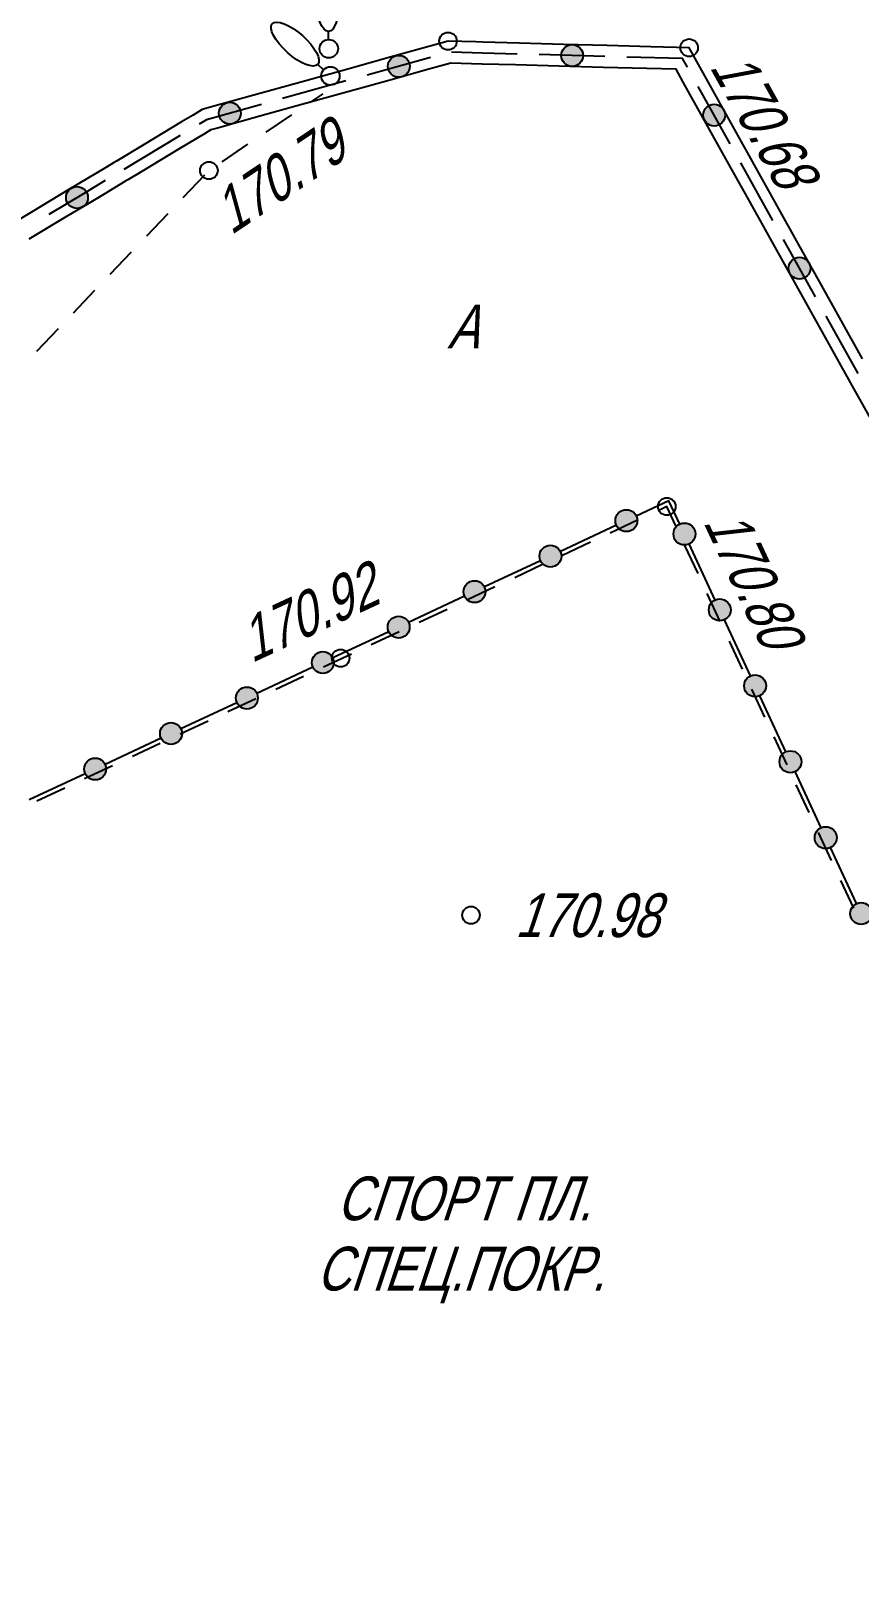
# Model space of a CAD drawing. Header units: metres. Extents: x -584 to -429, y 22748 to 22926.
# Drawn here: x -525.45 to -506.55, y 22865.34 to 22900.48 of the extents above; entities that cross this region are included whole.
import ezdxf

# ---------------------------------------------------------------- set-up
doc = ezdxf.new("R2010")
doc.units = ezdxf.units.M
doc.header["$MEASUREMENT"] = 0
for name, color, linetype, lineweight in [('Горизонтали', 7, 'Continuous', 25), ('Граница площадки', 7, 'Continuous', 25), ('Граница улицы', 7, 'Continuous', 25), ('Ограды', 7, 'Continuous', 25), ('Отдельно стоящее дерево', 7, 'Continuous', 25), ('Откосы', 7, 'Continuous', 25), ('Пояснительные подписи', 7, 'Continuous', 25)]:
    doc.layers.add(name, color=color, linetype=linetype, lineweight=lineweight)
doc.styles.add('Style-RUSSIAN_1251 I 0.32289', font='RUSSIAN_1251.shx', dxfattribs={"oblique": 18.5})

# ---------------------------------------------------------------- blocks, each defined once
blk = doc.blocks.new('PIKET_79')
at = {"layer": 'Горизонтали', "color": 7, "linetype": 'Continuous', "lineweight": 25}
blk.add_arc((0, 0), 0.2, 0, 360, dxfattribs=at)
blk = doc.blocks.new('PIKET_84')
at = {"layer": 'Горизонтали', "color": 7, "linetype": 'Continuous', "lineweight": 25}
blk.add_arc((0, 0), 0.2, 0, 360, dxfattribs=at)
blk = doc.blocks.new('PIKET_86')
at = {"layer": 'Горизонтали', "color": 7, "linetype": 'Continuous', "lineweight": 25}
blk.add_arc((0, 0), 0.2, 0, 360, dxfattribs=at)
blk = doc.blocks.new('PIKET_87')
at = {"layer": 'Горизонтали', "color": 7, "linetype": 'Continuous', "lineweight": 25}
blk.add_arc((0, 0), 0.2, 0, 360, dxfattribs=at)
blk = doc.blocks.new('DEREVO_188')
at = {"layer": 'Отдельно стоящее дерево', "color": 7, "linetype": 'Continuous', "lineweight": 25, "flags": 128}
blk.add_lwpolyline([(-0.007, 0.21), (-0.007, 0.393)], dxfattribs=at)
at = {"layer": 'Отдельно стоящее дерево', "color": 7, "linetype": 'Continuous', "lineweight": 25}
blk.add_arc((0, 0), 0.21, 0, 359.99999, dxfattribs=at)
blk.add_ellipse((-0.0255, 1.088), major_axis=(-0.0185, 0.695), ratio=0.3698286, dxfattribs=at)
blk = doc.blocks.new('DEREVO_189')
at = {"layer": 'Отдельно стоящее дерево', "color": 7, "linetype": 'Continuous', "lineweight": 25, "flags": 128}
blk.add_lwpolyline([(-0.007, 0.21), (-0.007, 0.393)], dxfattribs=at)
at = {"layer": 'Отдельно стоящее дерево', "color": 7, "linetype": 'Continuous', "lineweight": 25}
blk.add_arc((0, 0), 0.21, 0, 360, dxfattribs=at)
blk.add_ellipse((-0.025, 1.088), major_axis=(-0.019, 0.695), ratio=0.369829, dxfattribs=at)
blk = doc.blocks.new('PIKET_125')
at = {"layer": 'Горизонтали', "color": 7, "linetype": 'Continuous', "lineweight": 25}
blk.add_arc((0, 0), 0.2, 0, 360, dxfattribs=at)
blk = doc.blocks.new('msdElementTypeShape')
at = {"layer": 'Граница площадки', "color": 7, "linetype": 'Continuous', "lineweight": 25}
for p, q in [((22.445, 38.124), (21.808, 37.826)), ((21.355, 37.614), (20.717, 37.316)), ((23.809, 36.9), (23.512, 37.538)), ((20.264, 37.104), (19.627, 36.806)), ((19.174, 36.594), (18.536, 36.296)), ((24.317, 35.808), (24.02, 36.446)), ((18.084, 36.084), (17.446, 35.786)), ((16.993, 35.574), (16.356, 35.276)), ((24.825, 34.717), (24.528, 35.355)), ((15.903, 35.064), (15.265, 34.766)), ((14.812, 34.554), (14.175, 34.256)), ((25.332, 33.626), (25.036, 34.264)), ((13.722, 34.044), (13.085, 33.746)), ((12.632, 33.534), (11.994, 33.236)), ((25.84, 32.534), (25.543, 33.172)), ((11.541, 33.024), (10.904, 32.726)), ((10.451, 32.514), (9.814, 32.216)), ((9.361, 32.004), (8.723, 31.706)), ((26.348, 31.443), (26.051, 32.081)), ((26.856, 30.351), (26.559, 30.989)), ((27.363, 29.26), (27.067, 29.898))]:
    blk.add_line(p, q, dxfattribs=at)
at = {"layer": 'Граница площадки', "color": 7, "linetype": 'Continuous', "lineweight": 25, "flags": 128}
blk.add_lwpolyline([(23.301, 37.991), (23.097, 38.43), (22.898, 38.336)], dxfattribs=at)
blk = doc.blocks.new('msdElementTypeShape_1')
at = {"layer": 'Ограды', "linetype": 'Continuous', "lineweight": 25}
h = blk.add_hatch(color=7, dxfattribs=at)
edge = h.paths.add_edge_path()
edge.add_arc((22.557, 38.493), 0.25, 0, 360)
h = blk.add_hatch(color=7, dxfattribs=at)
edge = h.paths.add_edge_path()
edge.add_arc((23.883, 38.189), 0.25, 0, 360)
h = blk.add_hatch(color=7, dxfattribs=at)
edge = h.paths.add_edge_path()
edge.add_arc((20.826, 37.683), 0.25, 0, 360)
h = blk.add_hatch(color=7, dxfattribs=at)
edge = h.paths.add_edge_path()
edge.add_arc((19.095, 36.873), 0.25, 0, 360)
h = blk.add_hatch(color=7, dxfattribs=at)
edge = h.paths.add_edge_path()
edge.add_arc((24.689, 36.456), 0.25, 0, 360)
h = blk.add_hatch(color=7, dxfattribs=at)
edge = h.paths.add_edge_path()
edge.add_arc((17.364, 36.063), 0.25, 0, 360)
h = blk.add_hatch(color=7, dxfattribs=at)
edge = h.paths.add_edge_path()
edge.add_arc((15.633, 35.254), 0.25, 0, 360)
h = blk.add_hatch(color=7, dxfattribs=at)
edge = h.paths.add_edge_path()
edge.add_arc((25.495, 34.723), 0.25, 0, 360)
h = blk.add_hatch(color=7, dxfattribs=at)
edge = h.paths.add_edge_path()
edge.add_arc((13.902, 34.444), 0.25, 0, 360)
h = blk.add_hatch(color=7, dxfattribs=at)
edge = h.paths.add_edge_path()
edge.add_arc((12.171, 33.634), 0.25, 0, 360)
h = blk.add_hatch(color=7, dxfattribs=at)
edge = h.paths.add_edge_path()
edge.add_arc((10.439, 32.824), 0.25, 0, 360)
h = blk.add_hatch(color=7, dxfattribs=at)
edge = h.paths.add_edge_path()
edge.add_arc((26.301, 32.99), 0.25, 0, 360)
h = blk.add_hatch(color=7, dxfattribs=at)
edge = h.paths.add_edge_path()
edge.add_arc((27.107, 31.258), 0.25, 0, 360)
h = blk.add_hatch(color=7, dxfattribs=at)
edge = h.paths.add_edge_path()
edge.add_arc((27.914, 29.525), 0.25, 0, 360)
at = {"layer": 'Ограды', "color": 7, "linetype": 'Continuous', "lineweight": 25}
for p, q in [((22.331, 38.387), (21.053, 37.789)), ((24.584, 36.682), (23.988, 37.962)), ((20.6, 37.577), (19.321, 36.979)), ((18.869, 36.767), (17.59, 36.169)), ((25.39, 34.95), (24.795, 36.229)), ((17.138, 35.957), (15.859, 35.36)), ((15.406, 35.148), (14.128, 34.55)), ((26.196, 33.217), (25.601, 34.496)), ((13.675, 34.338), (12.397, 33.74)), ((11.944, 33.528), (10.666, 32.93)), ((10.213, 32.718), (8.935, 32.121)), ((27.002, 31.484), (26.407, 32.764)), ((27.808, 29.751), (27.213, 31.031))]:
    blk.add_line(p, q, dxfattribs=at)
at = {"layer": 'Ограды', "color": 7, "linetype": 'Continuous', "lineweight": 25, "flags": 128}
blk.add_lwpolyline([(23.778, 38.415), (23.53, 38.948), (22.784, 38.599)], dxfattribs=at)
at = {"layer": 'Ограды', "color": 7, "linetype": 'Continuous', "lineweight": 25}
for centre in [(22.557, 38.493), (22.557, 38.493), (23.883, 38.189), (23.883, 38.189), (20.826, 37.683), (20.826, 37.683), (19.095, 36.873), (19.095, 36.873), (24.689, 36.456), (24.689, 36.456), (17.364, 36.063), (17.364, 36.063), (15.633, 35.254), (15.633, 35.254), (25.495, 34.723), (25.495, 34.723), (13.902, 34.444), (13.902, 34.444), (12.171, 33.634), (12.171, 33.634), (10.439, 32.824), (10.439, 32.824), (26.301, 32.99), (26.301, 32.99), (27.107, 31.258), (27.107, 31.258), (27.914, 29.525), (27.914, 29.525)]:
    blk.add_circle(centre, 0.25, dxfattribs=at)
blk = doc.blocks.new('msdElementTypeLineString_42')
at = {"layer": 'Граница улицы', "color": 7, "linetype": 'Continuous', "lineweight": 25}
for p, q in [((27.102, 49.304), (27.397, 49.502)), ((26.097, 48.629), (26.687, 49.025)), ((25.092, 47.953), (25.682, 48.35)), ((24.207, 47.137), (24.697, 47.651)), ((23.372, 46.26), (23.862, 46.774)), ((22.537, 45.383), (23.027, 45.898)), ((21.702, 44.506), (22.192, 45.021)), ((20.867, 43.629), (21.357, 44.144))]:
    blk.add_line(p, q, dxfattribs=at)
blk = doc.blocks.new('msdElementTypeLineString_50')
at = {"layer": 'Ограды', "linetype": 'Continuous', "lineweight": 25}
h = blk.add_hatch(color=7, dxfattribs=at)
edge = h.paths.add_edge_path()
edge.add_arc((44.457, 114.354), 0.25, 0, 360)
h = blk.add_hatch(color=7, dxfattribs=at)
edge = h.paths.add_edge_path()
edge.add_arc((48.412, 114.6), 0.25, 0, 360)
h = blk.add_hatch(color=7, dxfattribs=at)
edge = h.paths.add_edge_path()
edge.add_arc((40.603, 113.283), 0.25, 0, 360)
h = blk.add_hatch(color=7, dxfattribs=at)
edge = h.paths.add_edge_path()
edge.add_arc((51.652, 113.24), 0.25, 0, 360)
h = blk.add_hatch(color=7, dxfattribs=at)
edge = h.paths.add_edge_path()
edge.add_arc((37.116, 111.358), 0.25, 0, 360)
h = blk.add_hatch(color=7, dxfattribs=at)
edge = h.paths.add_edge_path()
edge.add_arc((53.599, 109.745), 0.25, 0, 360)
at = {"layer": 'Ограды', "color": 7, "linetype": 'Continuous', "lineweight": 25}
for p, q in [((44.263, 114.56), (43.299, 114.292)), ((45.179, 114.555), (43.734, 114.153)), ((45.226, 114.828), (44.263, 114.56)), ((48.212, 114.855), (47.212, 114.882)), ((49.161, 114.579), (47.662, 114.62)), ((49.211, 114.828), (48.212, 114.855)), ((50.211, 114.801), (49.211, 114.828)), ((51.631, 113.791), (51.145, 114.665)), ((43.299, 114.292), (42.336, 114.024)), ((45.14, 114.285), (44.176, 114.017)), ((48.12, 114.358), (47.12, 114.385)), ((49.119, 114.33), (48.12, 114.358)), ((50.119, 114.303), (49.119, 114.33)), ((42.336, 114.024), (41.372, 113.756)), ((43.252, 114.019), (41.807, 113.618)), ((44.176, 114.017), (43.213, 113.749)), ((51.433, 113.119), (50.947, 113.992)), ((52.017, 112.585), (51.287, 113.895)), ((41.372, 113.756), (40.409, 113.488)), ((43.213, 113.749), (42.249, 113.481)), ((52.118, 112.918), (51.631, 113.791)), ((41.286, 113.213), (40.323, 112.945)), ((42.249, 113.481), (41.286, 113.213)), ((39.504, 113.085), (38.647, 112.57)), ((51.92, 112.245), (51.433, 113.119)), ((52.604, 112.044), (52.118, 112.918)), ((39.473, 112.775), (38.187, 112.002)), ((39.449, 112.469), (38.592, 111.953)), ((52.407, 111.372), (51.92, 112.245)), ((52.99, 110.837), (52.26, 112.148)), ((53.091, 111.17), (52.604, 112.044)), ((36.933, 111.539), (36.076, 111.024)), ((52.893, 110.498), (52.407, 111.372)), ((53.578, 110.297), (53.091, 111.17)), ((36.878, 110.923), (36.021, 110.408)), ((53.38, 109.624), (52.893, 110.498)), ((53.964, 109.09), (53.234, 110.401)), ((54.064, 109.423), (53.578, 110.297)), ((53.866, 108.751), (53.38, 109.624)), ((54.551, 108.549), (54.064, 109.423)), ((54.353, 107.877), (53.866, 108.751)), ((54.937, 107.343), (54.207, 108.653)), ((55.037, 107.676), (54.551, 108.549)), ((54.84, 107.003), (54.353, 107.877)), ((55.326, 106.13), (54.84, 107.003))]:
    blk.add_line(p, q, dxfattribs=at)
at = {"layer": 'Ограды', "color": 7, "linetype": 'Continuous', "lineweight": 25, "flags": 128}
for points in [[(46.212, 114.91), (45.582, 114.927), (45.226, 114.828)], [(47.212, 114.882), (46.377, 114.905), (46.212, 114.91)], [(47.162, 114.634), (46.37, 114.655), (45.663, 114.675)], [(51.044, 114.332), (50.933, 114.531), (49.661, 114.566)], [(51.145, 114.665), (51.082, 114.777), (50.211, 114.801)], [(46.12, 114.412), (45.644, 114.425), (45.14, 114.285)], [(47.12, 114.385), (46.363, 114.405), (46.12, 114.412)], [(50.947, 113.992), (50.784, 114.285), (50.119, 114.303)], [(40.409, 113.488), (39.972, 113.367), (39.765, 113.242), (39.504, 113.085)], [(41.326, 113.484), (40.072, 113.135), (39.902, 113.033)], [(40.323, 112.945), (40.172, 112.903), (40.022, 112.813), (39.449, 112.469)], [(38.647, 112.57), (38.017, 112.191), (37.949, 112.151), (37.79, 112.054)], [(37.759, 111.744), (37.263, 111.446), (36.473, 110.971)], [(37.79, 112.054), (37.134, 111.66), (36.933, 111.539)], [(38.592, 111.953), (38.275, 111.763), (38.207, 111.722), (37.735, 111.438)], [(37.735, 111.438), (37.392, 111.232), (36.878, 110.923)], [(36.076, 111.024), (35.35, 110.588), (35.219, 110.509)]]:
    blk.add_lwpolyline(points, dxfattribs=at)
at = {"layer": 'Ограды', "color": 7, "linetype": 'Continuous', "lineweight": 25}
for centre in [(44.457, 114.354), (44.457, 114.354), (48.412, 114.6), (48.412, 114.6), (40.603, 113.283), (40.603, 113.283), (51.652, 113.24), (51.652, 113.24), (37.116, 111.358), (37.116, 111.358), (53.599, 109.745), (53.599, 109.745)]:
    blk.add_circle(centre, 0.25, dxfattribs=at)
blk = doc.blocks.new('msdElementTypeLineString_55')
at = {"layer": 'Откосы', "color": 7, "linetype": 'Continuous', "lineweight": 25}
for p, q in [((42.037, 32.376), (42.19, 33.353)), ((42.115, 32.87), (41.127, 33.024)), ((42.037, 32.376), (41.543, 32.453)), ((41.883, 31.388), (42.037, 32.376)), ((41.96, 31.882), (40.972, 32.036)), ((41.883, 31.388), (41.389, 31.465)), ((41.728, 30.4), (41.883, 31.388)), ((41.805, 30.894), (40.817, 31.048)), ((41.728, 30.4), (41.234, 30.477)), ((41.573, 29.412), (41.728, 30.4)), ((41.651, 29.906), (40.663, 30.06)), ((41.573, 29.412), (41.079, 29.489)), ((41.418, 28.424), (41.573, 29.412)), ((41.496, 28.918), (40.508, 29.072)), ((41.418, 28.424), (40.924, 28.501)), ((41.341, 27.93), (40.353, 28.084)), ((41.263, 27.436), (40.771, 27.525)), ((41.085, 26.452), (41.263, 27.436)), ((41.174, 26.944), (40.19, 27.122)), ((41.085, 26.452), (40.593, 26.541)), ((40.907, 25.468), (41.085, 26.452)), ((40.996, 25.96), (40.012, 26.138)), ((40.907, 25.468), (40.415, 25.557)), ((40.729, 24.484), (40.907, 25.468)), ((40.818, 24.976), (39.834, 25.154)), ((40.729, 24.484), (40.237, 24.573)), ((40.551, 23.5), (40.729, 24.484)), ((40.64, 23.992), (39.656, 24.17)), ((40.551, 23.5), (40.059, 23.589)), ((40.373, 22.516), (40.551, 23.5)), ((40.462, 23.008), (39.478, 23.186)), ((40.373, 22.516), (39.881, 22.605)), ((40.257, 22.03), (39.289, 22.283)), ((40.13, 21.546), (39.646, 21.673)), ((39.876, 20.579), (40.13, 21.546)), ((40.003, 21.062), (39.036, 21.316)), ((39.876, 20.579), (39.393, 20.706)), ((39.749, 20.095), (38.782, 20.349)), ((39.534, 19.646), (39.089, 19.875)), ((38.587, 18.568), (38.117, 19.45)), ((39.305, 19.201), (38.416, 19.659)), ((37.69, 18.128), (37.266, 19.033)), ((39.028, 18.803), (38.793, 19.245)), ((38.143, 18.34), (37.931, 18.792)), ((36.784, 17.704), (36.36, 18.609)), ((37.237, 17.916), (37.025, 18.368)), ((37.237, 17.916), (38.143, 18.34)), ((35.878, 17.28), (35.454, 18.185)), ((36.331, 17.492), (36.119, 17.945)), ((34.973, 16.856), (34.549, 17.761)), ((36.331, 17.492), (37.237, 17.916)), ((34.067, 16.432), (33.643, 17.338)), ((35.426, 17.068), (35.214, 17.521)), ((35.426, 17.068), (36.331, 17.492)), ((33.161, 16.008), (32.737, 16.914)), ((34.52, 16.644), (34.308, 17.097)), ((33.614, 16.22), (33.402, 16.673)), ((33.614, 16.22), (34.52, 16.644)), ((32.256, 15.584), (31.832, 16.49)), ((32.708, 15.796), (32.497, 16.249)), ((31.354, 15.151), (30.904, 16.044)), ((31.803, 15.372), (31.591, 15.825)), ((30.461, 14.701), (30.011, 15.594)), ((31.803, 15.372), (32.708, 15.796)), ((29.569, 14.25), (29.118, 15.143)), ((30.908, 14.926), (30.682, 15.373)), ((30.015, 14.476), (29.79, 14.922)), ((30.015, 14.476), (30.908, 14.926)), ((28.676, 13.8), (28.225, 14.693)), ((29.122, 14.025), (28.897, 14.471)), ((29.122, 14.025), (30.015, 14.476)), ((27.783, 13.349), (27.333, 14.242)), ((26.89, 12.899), (26.44, 13.791)), ((28.23, 13.575), (28.004, 14.021)), ((28.23, 13.575), (29.122, 14.025)), ((27.337, 13.124), (27.111, 13.57)), ((27.337, 13.124), (28.23, 13.575)), ((25.998, 12.448), (25.547, 13.341)), ((26.444, 12.673), (26.219, 13.12)), ((26.444, 12.673), (27.337, 13.124)), ((25.105, 11.998), (24.654, 12.89)), ((25.551, 12.223), (25.326, 12.669)), ((25.551, 12.223), (26.444, 12.673)), ((24.212, 11.547), (23.762, 12.44)), ((23.319, 11.096), (22.869, 11.989)), ((24.659, 11.772), (24.433, 12.219)), ((24.659, 11.772), (25.551, 12.223)), ((23.766, 11.322), (23.54, 11.768)), ((23.766, 11.322), (24.659, 11.772)), ((22.427, 10.646), (21.976, 11.539)), ((22.873, 10.871), (22.648, 11.318)), ((22.873, 10.871), (23.766, 11.322)), ((21.534, 10.195), (21.083, 11.088)), ((20.641, 9.745), (20.191, 10.638)), ((21.98, 10.421), (21.755, 10.867)), ((21.98, 10.421), (22.873, 10.871)), ((21.087, 9.97), (20.862, 10.417)), ((21.087, 9.97), (21.98, 10.421)), ((19.748, 9.294), (19.298, 10.187)), ((20.195, 9.52), (19.969, 9.966)), ((20.195, 9.52), (21.087, 9.97)), ((18.834, 8.888), (18.43, 9.803)), ((19.292, 9.091), (19.089, 9.548)), ((17.92, 8.484), (17.515, 9.398)), ((18.377, 8.686), (18.175, 9.143)), ((17.005, 8.079), (16.601, 8.994)), ((16.091, 7.675), (15.686, 8.59)), ((17.463, 8.282), (17.26, 8.739)), ((17.463, 8.282), (18.377, 8.686)), ((15.176, 7.27), (14.772, 8.185)), ((16.548, 7.877), (16.346, 8.334)), ((16.548, 7.877), (17.463, 8.282)), ((14.262, 6.866), (13.857, 7.781)), ((15.634, 7.473), (15.431, 7.93)), ((15.634, 7.473), (16.548, 7.877)), ((14.719, 7.068), (14.517, 7.525)), ((14.719, 7.068), (15.634, 7.473)), ((13.347, 6.461), (12.943, 7.376)), ((13.804, 6.664), (13.602, 7.121)), ((13.804, 6.664), (14.719, 7.068)), ((12.433, 6.057), (12.028, 6.972)), ((12.89, 6.259), (12.688, 6.717)), ((11.518, 5.652), (11.114, 6.567)), ((12.89, 6.259), (13.804, 6.664)), ((10.604, 5.248), (10.199, 6.163)), ((11.975, 5.855), (11.773, 6.312)), ((11.975, 5.855), (12.89, 6.259)), ((9.689, 4.844), (9.285, 5.758)), ((11.061, 5.45), (10.859, 5.908)), ((11.061, 5.45), (11.975, 5.855)), ((8.775, 4.439), (8.37, 5.354)), ((10.146, 5.046), (9.944, 5.503)), ((10.146, 5.046), (11.061, 5.45)), ((7.86, 4.035), (7.455, 4.949)), ((9.232, 4.641), (9.03, 5.099)), ((9.232, 4.641), (10.146, 5.046)), ((8.317, 4.237), (8.115, 4.694)), ((8.317, 4.237), (9.232, 4.641)), ((6.945, 3.63), (6.541, 4.545)), ((7.403, 3.832), (7.2, 4.29)), ((7.403, 3.832), (8.317, 4.237)), ((6.031, 3.226), (5.626, 4.14)), ((6.488, 3.428), (6.286, 3.885)), ((5.116, 2.821), (4.712, 3.736)), ((6.488, 3.428), (7.403, 3.832)), ((4.202, 2.417), (3.797, 3.331)), ((5.574, 3.023), (5.371, 3.481)), ((5.574, 3.023), (6.488, 3.428)), ((3.287, 2.012), (2.883, 2.927)), ((4.659, 2.619), (4.457, 3.076)), ((4.659, 2.619), (5.574, 3.023)), ((2.373, 1.608), (1.968, 2.522)), ((3.745, 2.214), (3.542, 2.672)), ((3.745, 2.214), (4.659, 2.619)), ((1.458, 1.203), (1.054, 2.118)), ((2.83, 1.81), (2.628, 2.267)), ((2.83, 1.81), (3.745, 2.214)), ((1.915, 1.405), (1.713, 1.863)), ((1.915, 1.405), (2.83, 1.81)), ((1.001, 1.001), (0.799, 1.458)), ((1.001, 1.001), (1.915, 1.405))]:
    blk.add_line(p, q, dxfattribs=at)
at = {"layer": 'Откосы', "color": 7, "linetype": 'Continuous', "lineweight": 25, "flags": 128}
for points in [[(41.263, 27.436), (41.268, 27.463), (41.418, 28.424)], [(40.13, 21.546), (40.347, 22.372), (40.373, 22.516)], [(39.534, 19.646), (39.733, 20.032), (39.876, 20.579)], [(39.028, 18.803), (39.127, 18.856), (39.534, 19.646)], [(38.143, 18.34), (38.274, 18.401), (38.941, 18.757), (39.028, 18.803)], [(34.52, 16.644), (34.59, 16.677), (35.426, 17.068)], [(32.708, 15.796), (33.119, 15.988), (33.614, 16.22)], [(30.908, 14.926), (31.643, 15.297), (31.803, 15.372)], [(19.292, 9.091), (19.722, 9.281), (20.195, 9.52)], [(18.377, 8.686), (19.278, 9.085), (19.292, 9.091)]]:
    blk.add_lwpolyline(points, dxfattribs=at)
blk = doc.blocks.new('PIKET_212')
at = {"layer": 'Горизонтали', "color": 7, "linetype": 'Continuous', "lineweight": 25}
blk.add_arc((0, 0), 0.2, 0, 360, dxfattribs=at)

msp = doc.modelspace()

# ---------------------------------------------------------------- block references
at = {"layer": 'Горизонтали', "color": 7, "linetype": 'Continuous', "lineweight": 25}
for name, p in [('PIKET_79', (-515.93, 22900.24)), ('PIKET_84', (-510.43, 22900.09)), ('PIKET_212', (-521.386, 22897.287)), ('PIKET_86', (-510.94, 22889.618)), ('PIKET_87', (-518.382, 22886.158)), ('PIKET_125', (-515.408, 22880.29))]:
    msp.add_blockref(name, p, dxfattribs=at)
at = {"layer": 'Граница площадки', "color": 7, "linetype": 'Continuous', "lineweight": 25}
msp.add_blockref('msdElementTypeShape', (-534.037, 22851.188), dxfattribs=at)
at = {"layer": 'Граница улицы', "color": 7, "linetype": 'Continuous', "lineweight": 25}
msp.add_blockref('msdElementTypeLineString_42', (-546.178, 22849.536), dxfattribs=at)
at = {"layer": 'Ограды', "color": 7, "linetype": 'Continuous', "lineweight": 25}
for name, p in [('msdElementTypeLineString_50', (-561.512, 22785.313)), ('msdElementTypeShape_1', (-534.421, 22850.803))]:
    msp.add_blockref(name, p, dxfattribs=at)
at = {"layer": 'Отдельно стоящее дерево', "color": 7, "linetype": 'Continuous', "lineweight": 25}
msp.add_blockref('DEREVO_188', (-518.651, 22900.067), dxfattribs=at)
at = {"layer": 'Отдельно стоящее дерево', "color": 7, "linetype": 'Continuous', "lineweight": 25, "rotation": 46.67216781286872}
msp.add_blockref('DEREVO_189', (-518.614, 22899.446), dxfattribs=at)
at = {"layer": 'Откосы', "color": 7, "linetype": 'Continuous', "lineweight": 25}
msp.add_blockref('msdElementTypeLineString_55', (-534.59, 22838.742), dxfattribs=at)

# ---------------------------------------------------------------- texts
at = {"layer": 'Горизонтали', "color": 7, "linetype": 'Continuous', "lineweight": 25, "style": 'Style-RUSSIAN_1251 I 0.32289', "oblique": 18.5}
for s, rotation, width, p in [('170.68', 299.1172, 0.799996, (-509.974, 22899.657)), ('170.79', 33.9114, 0.8, (-520.881, 22895.801)), ('170.80', 294.9487, 0.799996, (-510.114, 22889.267)), ('170.92', 24.9319, 0.799996, (-520.41, 22886.04))]:
    msp.add_text(s, height=1, rotation=rotation, dxfattribs=dict(at, width=width)).set_placement(p)
at = {"layer": 'Горизонтали', "color": 7, "linetype": 'Continuous', "lineweight": 25, "style": 'Style-RUSSIAN_1251 I 0.32289', "oblique": 18.5, "width": 0.8}
msp.add_text('170.98', height=1, dxfattribs=at).set_placement((-514.408, 22879.79))
at = {"layer": 'Граница площадки', "color": 7, "linetype": 'Continuous', "lineweight": 25, "style": 'Style-RUSSIAN_1251 I 0.32289', "oblique": 18.5, "width": 0.799996}
msp.add_text('СПЕЦ.ПОКР.', height=1, dxfattribs=at).set_placement((-518.945, 22871.724))
at = {"layer": 'Граница улицы', "color": 7, "linetype": 'Continuous', "lineweight": 25, "style": 'Style-RUSSIAN_1251 I 0.32289', "oblique": 18.5, "width": 0.8}
msp.add_text('А', height=1, dxfattribs=at).set_placement((-515.951, 22893.226))
at = {"layer": 'Пояснительные подписи', "color": 7, "linetype": 'Continuous', "lineweight": 25, "style": 'Style-RUSSIAN_1251 I 0.32289', "oblique": 18.5, "width": 0.799996}
msp.add_text('СПОРТ ПЛ.', height=1, dxfattribs=at).set_placement((-518.483, 22873.327))

doc.saveas('drawing.dxf')
